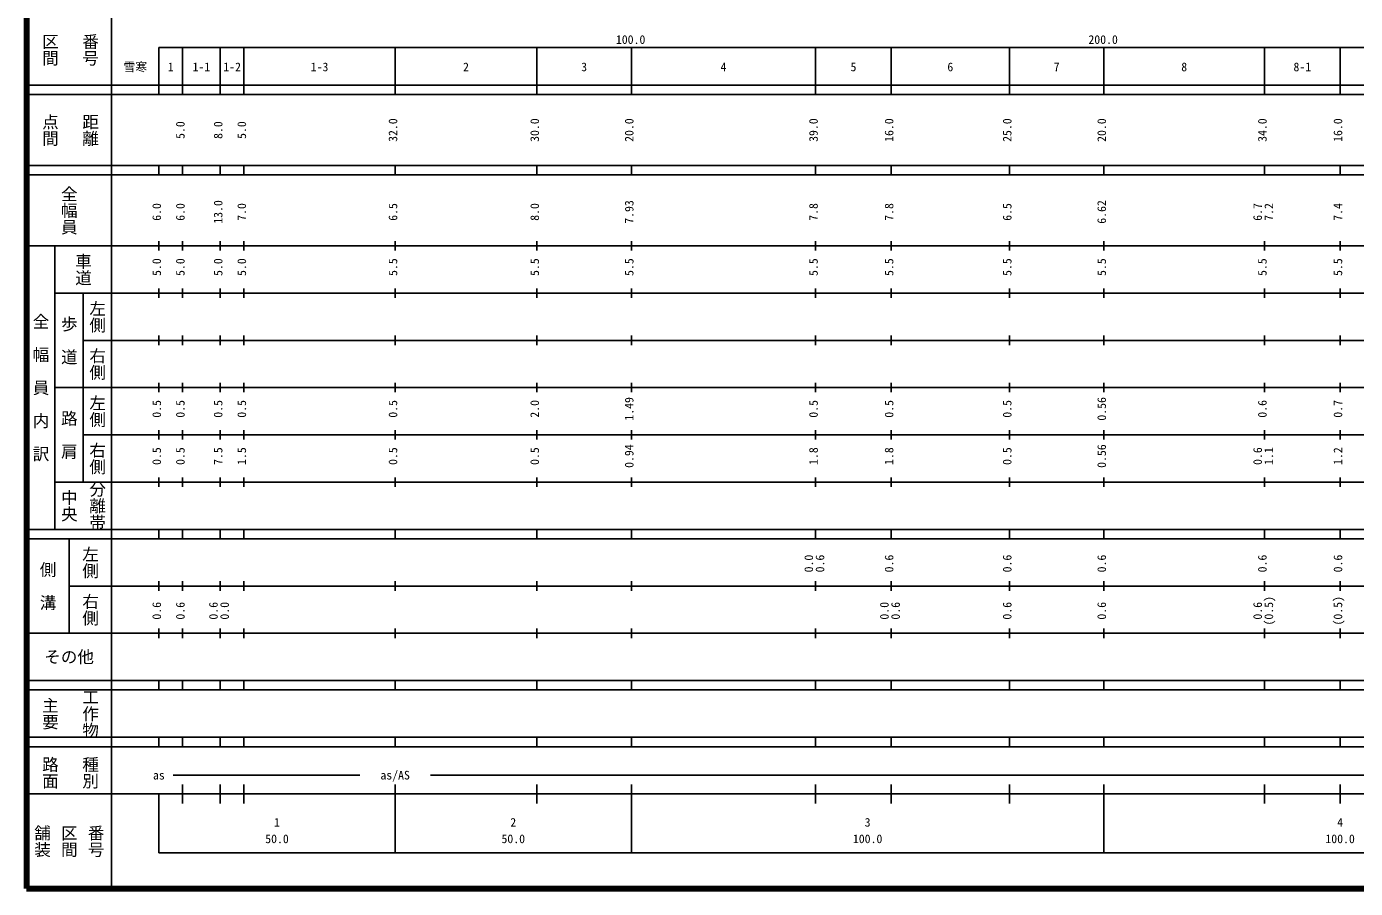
# Model space of a CAD drawing. Units: millimetres on the paper, enlarged 1000 times. Extents: x 40000 to 680000, y 20000 to 380000.
# Drawn here: x 40000 to 321240, y 20000 to 202409 of the extents above; entities that cross this region are included whole.
import ezdxf
from ezdxf.enums import TextEntityAlignment as Align

# ---------------------------------------------------------------- set-up
doc = ezdxf.new("R2010")
doc.units = ezdxf.units.MM
doc.header["$LTSCALE"] = 1000
doc.layers.add('M-TTL', color=2, linetype='Continuous', lineweight=140)
doc.layers.add('M-TTL-BAND', color=7, linetype='Continuous', lineweight=25)
doc.styles.add('@ＭＳ ゴシック', font='')
doc.styles.add('ＭＳ ゴシック', font='')
doc.styles.get('@ＭＳ ゴシック').set_extended_font_data('@MS Gothic')
doc.styles.get('ＭＳ ゴシック').set_extended_font_data('MS Gothic')

msp = doc.modelspace()

# ---------------------------------------------------------------- linework, layer by layer
at = {"layer": 'M-TTL'}
for p, q in [((40000, 380000), (40000, 20000)), ((40000, 20000), (680000, 20000))]:
    msp.add_line(p, q, dxfattribs=at)
at = {"layer": 'M-TTL-BAND'}
for p, q in [((58000, 370000), (58000, 20000)), ((68000, 198000), (579000, 198000)), ((68000, 198000), (68000, 188000)), ((73000, 188000), (73000, 198000)), ((81000, 188000), (81000, 198000)), ((86000, 188000), (86000, 198000)), ((118000, 188000), (118000, 198000)), ((148000, 188000), (148000, 198000)), ((168000, 188000), (168000, 198000)), ((207000, 188000), (207000, 198000)), ((223000, 188000), (223000, 198000)), ((248000, 188000), (248000, 198000)), ((268000, 188000), (268000, 198000)), ((302000, 188000), (302000, 198000)), ((318000, 188000), (318000, 198000)), ((40000, 190000), (579000, 190000)), ((40000, 188000), (579000, 188000)), ((40000, 173000), (579000, 173000)), ((68000, 171000), (68000, 173000)), ((73000, 171000), (73000, 173000)), ((81000, 171000), (81000, 173000)), ((86000, 171000), (86000, 173000)), ((118000, 171000), (118000, 173000)), ((148000, 171000), (148000, 173000)), ((168000, 171000), (168000, 173000)), ((207000, 171000), (207000, 173000)), ((223000, 171000), (223000, 173000)), ((248000, 171000), (248000, 173000)), ((268000, 171000), (268000, 173000)), ((302000, 171000), (302000, 173000)), ((318000, 171000), (318000, 173000)), ((40000, 171000), (579000, 171000)), ((40000, 156000), (579000, 156000)), ((46000, 96000), (46000, 156000)), ((68000, 155000), (68000, 157000)), ((73000, 155000), (73000, 157000)), ((81000, 155000), (81000, 157000)), ((86000, 155000), (86000, 157000)), ((118000, 155000), (118000, 157000)), ((148000, 155000), (148000, 157000)), ((168000, 155000), (168000, 157000)), ((207000, 155000), (207000, 157000)), ((223000, 155000), (223000, 157000)), ((248000, 155000), (248000, 157000)), ((268000, 155000), (268000, 157000)), ((302000, 155000), (302000, 157000)), ((318000, 155000), (318000, 157000)), ((68000, 145000), (68000, 147000)), ((73000, 145000), (73000, 147000)), ((81000, 145000), (81000, 147000)), ((86000, 145000), (86000, 147000)), ((118000, 145000), (118000, 147000)), ((148000, 145000), (148000, 147000)), ((168000, 145000), (168000, 147000)), ((207000, 145000), (207000, 147000)), ((223000, 145000), (223000, 147000)), ((248000, 145000), (248000, 147000)), ((268000, 145000), (268000, 147000)), ((302000, 145000), (302000, 147000)), ((318000, 145000), (318000, 147000)), ((46000, 146000), (579000, 146000)), ((52000, 146000), (52000, 106000)), ((52000, 136000), (579000, 136000)), ((68000, 135000), (68000, 137000)), ((73000, 135000), (73000, 137000)), ((81000, 135000), (81000, 137000)), ((86000, 135000), (86000, 137000)), ((118000, 135000), (118000, 137000)), ((148000, 135000), (148000, 137000)), ((168000, 135000), (168000, 137000)), ((207000, 135000), (207000, 137000)), ((223000, 135000), (223000, 137000)), ((248000, 135000), (248000, 137000)), ((268000, 135000), (268000, 137000)), ((302000, 135000), (302000, 137000)), ((318000, 135000), (318000, 137000)), ((68000, 125000), (68000, 127000)), ((73000, 125000), (73000, 127000)), ((81000, 125000), (81000, 127000)), ((86000, 125000), (86000, 127000)), ((118000, 125000), (118000, 127000)), ((148000, 125000), (148000, 127000)), ((168000, 125000), (168000, 127000)), ((207000, 125000), (207000, 127000)), ((223000, 125000), (223000, 127000)), ((248000, 125000), (248000, 127000)), ((268000, 125000), (268000, 127000)), ((302000, 125000), (302000, 127000)), ((318000, 125000), (318000, 127000)), ((46000, 126000), (579000, 126000)), ((52000, 116000), (579000, 116000)), ((68000, 115000), (68000, 117000)), ((73000, 115000), (73000, 117000)), ((81000, 115000), (81000, 117000)), ((86000, 115000), (86000, 117000)), ((118000, 115000), (118000, 117000)), ((148000, 115000), (148000, 117000)), ((168000, 115000), (168000, 117000)), ((207000, 115000), (207000, 117000)), ((223000, 115000), (223000, 117000)), ((248000, 115000), (248000, 117000)), ((268000, 115000), (268000, 117000)), ((302000, 115000), (302000, 117000)), ((318000, 115000), (318000, 117000)), ((68000, 105000), (68000, 107000)), ((73000, 105000), (73000, 107000)), ((81000, 105000), (81000, 107000)), ((86000, 105000), (86000, 107000)), ((118000, 105000), (118000, 107000)), ((148000, 105000), (148000, 107000)), ((168000, 105000), (168000, 107000)), ((207000, 105000), (207000, 107000)), ((223000, 105000), (223000, 107000)), ((248000, 105000), (248000, 107000)), ((268000, 105000), (268000, 107000)), ((302000, 105000), (302000, 107000)), ((318000, 105000), (318000, 107000)), ((46000, 106000), (579000, 106000)), ((40000, 96000), (579000, 96000)), ((68000, 94000), (68000, 96000)), ((73000, 94000), (73000, 96000)), ((81000, 94000), (81000, 96000)), ((86000, 94000), (86000, 96000)), ((118000, 94000), (118000, 96000)), ((148000, 94000), (148000, 96000)), ((168000, 94000), (168000, 96000)), ((207000, 94000), (207000, 96000)), ((223000, 94000), (223000, 96000)), ((248000, 94000), (248000, 96000)), ((268000, 94000), (268000, 96000)), ((302000, 94000), (302000, 96000)), ((318000, 94000), (318000, 96000)), ((40000, 94000), (579000, 94000)), ((49000, 94000), (49000, 74000)), ((68000, 83000), (68000, 85000)), ((73000, 83000), (73000, 85000)), ((81000, 83000), (81000, 85000)), ((86000, 83000), (86000, 85000)), ((118000, 83000), (118000, 85000)), ((148000, 83000), (148000, 85000)), ((168000, 83000), (168000, 85000)), ((207000, 83000), (207000, 85000)), ((223000, 83000), (223000, 85000)), ((248000, 83000), (248000, 85000)), ((268000, 83000), (268000, 85000)), ((302000, 83000), (302000, 85000)), ((318000, 83000), (318000, 85000)), ((49000, 84000), (579000, 84000)), ((40000, 74000), (579000, 74000)), ((68000, 73000), (68000, 75000)), ((73000, 73000), (73000, 75000)), ((81000, 73000), (81000, 75000)), ((86000, 73000), (86000, 75000)), ((118000, 73000), (118000, 75000)), ((148000, 73000), (148000, 75000)), ((168000, 73000), (168000, 75000)), ((207000, 73000), (207000, 75000)), ((223000, 73000), (223000, 75000)), ((248000, 73000), (248000, 75000)), ((268000, 73000), (268000, 75000)), ((302000, 73000), (302000, 75000)), ((318000, 73000), (318000, 75000)), ((40000, 64000), (579000, 64000)), ((40000, 62000), (579000, 62000)), ((68000, 62000), (68000, 64000)), ((73000, 62000), (73000, 64000)), ((81000, 62000), (81000, 64000)), ((86000, 62000), (86000, 64000)), ((118000, 62000), (118000, 64000)), ((148000, 62000), (148000, 64000)), ((168000, 62000), (168000, 64000)), ((207000, 62000), (207000, 64000)), ((223000, 62000), (223000, 64000)), ((248000, 62000), (248000, 64000)), ((268000, 62000), (268000, 64000)), ((302000, 62000), (302000, 64000)), ((318000, 62000), (318000, 64000)), ((40000, 52000), (579000, 52000)), ((68000, 50000), (68000, 52000)), ((73000, 50000), (73000, 52000)), ((81000, 50000), (81000, 52000)), ((86000, 50000), (86000, 52000)), ((118000, 50000), (118000, 52000)), ((148000, 50000), (148000, 52000)), ((168000, 50000), (168000, 52000)), ((207000, 50000), (207000, 52000)), ((223000, 50000), (223000, 52000)), ((248000, 50000), (248000, 52000)), ((268000, 50000), (268000, 52000)), ((302000, 50000), (302000, 52000)), ((318000, 50000), (318000, 52000)), ((40000, 50000), (579000, 50000)), ((71000, 44000), (110500, 44000)), ((125500, 44000), (565000, 44000)), ((40000, 40000), (579000, 40000)), ((68000, 40000), (68000, 27500)), ((73000, 38000), (73000, 42000)), ((81000, 38000), (81000, 42000)), ((86000, 38000), (86000, 42000)), ((118000, 27500), (118000, 42000)), ((148000, 38000), (148000, 42000)), ((168000, 27500), (168000, 42000)), ((207000, 38000), (207000, 42000)), ((223000, 38000), (223000, 42000)), ((248000, 38000), (248000, 42000)), ((268000, 27500), (268000, 42000)), ((302000, 38000), (302000, 42000)), ((318000, 38000), (318000, 42000)), ((68000, 27500), (579000, 27500))]:
    msp.add_line(p, q, dxfattribs=at)

# ---------------------------------------------------------------- texts
at = {"layer": 'M-TTL-BAND', "style": '@ＭＳ ゴシック'}
for s, p in [('区間', (45000, 197500)), ('番号', (53500, 197500)), ('点間', (45000, 180500)), ('距離', (53500, 180500)), ('全幅員', (49000, 163500)), ('車道', (52000, 151000)), ('左側', (55000, 141000)), ('全\u3000幅\u3000員\u3000内\u3000訳', (43000, 126000)), ('歩\u3000道', (49000, 136000)), ('右側', (55000, 131000)), ('左側', (55000, 121000)), ('路\u3000肩', (49000, 116000)), ('右側', (55000, 111000)), ('中央', (49000, 101000)), ('分離帯', (55000, 101000)), ('左側', (53500, 89000)), ('側\u3000溝', (44500, 84000)), ('右側', (53500, 79000)), ('主要', (45000, 57000)), ('工作物', (53500, 57000)), ('路面', (45000, 44500)), ('種別', (53500, 44500)), ('舗装', (43333, 30000)), ('区間', (49000, 30000)), ('番号', (54667, 30000))]:
    msp.add_text(s, height=2566, rotation=270, dxfattribs=at).set_placement(p, align=Align.MIDDLE_CENTER)
at = {"layer": 'M-TTL-BAND', "style": 'ＭＳ ゴシック'}
for s, p in [('100.0', (167844, 198195)), ('200.0', (267844, 198195)), ('雪寒', (63017, 192405)), ('1', (70500, 192405)), ('1-1', (77000, 192405)), ('1-2', (83500, 192405)), ('1-3', (102000, 192405)), ('2', (133000, 192405)), ('3', (158000, 192405)), ('4', (187500, 192405)), ('5', (215000, 192405)), ('6', (235500, 192405)), ('7', (258000, 192405)), ('8', (285000, 192405)), ('8-1', (310000, 192405)), ('as/AS', (118000, 42500)), ('as', (68000, 42500)), ('1', (93000, 32523)), ('2', (143000, 32523)), ('3', (218000, 32523)), ('4', (318000, 32523)), ('50.0', (93000, 29033)), ('50.0', (143000, 29033)), ('100.0', (218000, 29033)), ('100.0', (318000, 29033))]:
    msp.add_text(s, height=1833, dxfattribs=at).set_placement(p, align=Align.BOTTOM_CENTER)
for s, p in [('32.0', (119000, 180500)), ('30.0', (149000, 180500)), ('20.0', (169000, 180500)), ('39.0', (208000, 180500)), ('16.0', (224000, 180500)), ('25.0', (249000, 180500)), ('20.0', (269000, 180500)), ('34.0', (303000, 180500)), ('16.0', (319000, 180500)), ('5.0', (74000, 180500)), ('8.0', (82000, 180500)), ('5.0', (87000, 180500)), ('6.0', (69000, 163174)), ('6.0', (74000, 163174)), ('13.0', (82000, 163174)), ('7.0', (87000, 163174)), ('6.5', (119000, 163174)), ('8.0', (149000, 163174)), ('7.93', (169000, 163174)), ('7.8', (208000, 163174)), ('7.8', (224000, 163174)), ('6.5', (249000, 163174)), ('6.62', (269000, 163174)), ('6.7', (302000, 163174)), ('7.2', (304370, 163174)), ('7.4', (319000, 163174)), ('5.0', (69000, 151500)), ('5.0', (74000, 151500)), ('5.0', (82000, 151500)), ('5.0', (87000, 151500)), ('5.5', (119000, 151500)), ('5.5', (149000, 151500)), ('5.5', (169000, 151500)), ('5.5', (208000, 151500)), ('5.5', (224000, 151500)), ('5.5', (249000, 151500)), ('5.5', (269000, 151500)), ('5.5', (303000, 151500)), ('5.5', (319000, 151500)), ('1.49', (169000, 121500)), ('0.56', (269000, 121500)), ('0.5', (69000, 121500)), ('0.5', (74000, 121500)), ('0.5', (82000, 121500)), ('0.5', (87000, 121500)), ('0.5', (119000, 121500)), ('2.0', (149000, 121500)), ('0.5', (208000, 121500)), ('0.5', (224000, 121500)), ('0.5', (249000, 121500)), ('0.6', (303000, 121500)), ('0.7', (319000, 121500)), ('0.5', (69000, 111500)), ('0.5', (74000, 111500)), ('7.5', (82000, 111500)), ('1.5', (87000, 111500)), ('0.5', (119000, 111500)), ('0.5', (149000, 111500)), ('0.94', (169000, 111500)), ('1.8', (208000, 111500)), ('1.8', (224000, 111500)), ('0.5', (249000, 111500)), ('0.56', (269000, 111500)), ('0.6', (302000, 111500)), ('1.1', (304370, 111500)), ('1.2', (319000, 111500)), ('0.0', (207000, 88764)), ('0.6', (209370, 88764)), ('0.6', (224000, 88764)), ('0.6', (249000, 88764)), ('0.6', (269000, 88764)), ('0.6', (303000, 88764)), ('0.6', (319000, 88764)), ('0.6', (69000, 78764)), ('0.6', (74000, 78764)), ('0.6', (81000, 78764)), ('0.0', (83370, 78764)), ('0.0', (223000, 78764)), ('0.6', (225370, 78764)), ('0.6', (249000, 78764)), ('0.6', (269000, 78764)), ('0.6', (302000, 78764)), ('(0.5)', (304370, 78764)), ('(0.5)', (319000, 78764))]:
    msp.add_text(s, height=1833, rotation=90, dxfattribs=at).set_placement(p, align=Align.BOTTOM_CENTER)
msp.add_text('その他', height=2566, dxfattribs=at).set_placement((49000, 69000), align=Align.MIDDLE_CENTER)

doc.saveas('drawing.dxf')
